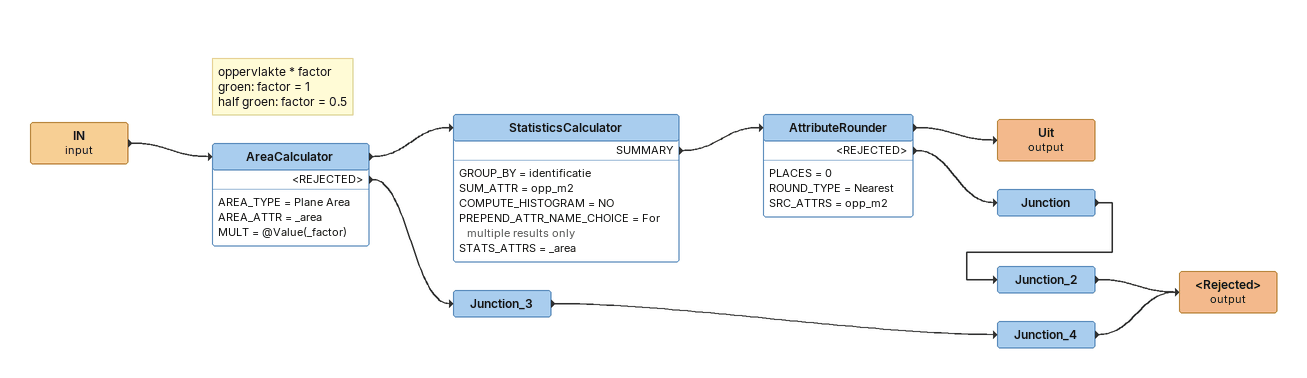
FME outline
IN (input)
    -> AreaCalculator
Note: oppervlakte * factor / groen: factor = 1 / half groen: factor = 0.5
AreaCalculator
    AREA_TYPE = Plane Area
    AREA_ATTR = _area
    MULT = @Value(_factor)
    -> StatisticsCalculator
    <REJECTED> -> Junction_3
StatisticsCalculator
    GROUP_BY = identificatie
    SUM_ATTR = opp_m2
    COMPUTE_HISTOGRAM = NO
    PREPEND_ATTR_NAME_CHOICE = For multiple results only
    STATS_ATTRS = _area
    SUMMARY -> AttributeRounder
AttributeRounder
    PLACES = 0
    ROUND_TYPE = Nearest
    SRC_ATTRS = opp_m2
    -> Uit (output)
    <REJECTED> -> Junction
Uit (output)
Junction
    -> Junction_2
Junction_2
    -> <Rejected> (output)
Junction_3
    -> Junction_4
Junction_4
    -> <Rejected> (output)
<Rejected> (output)
